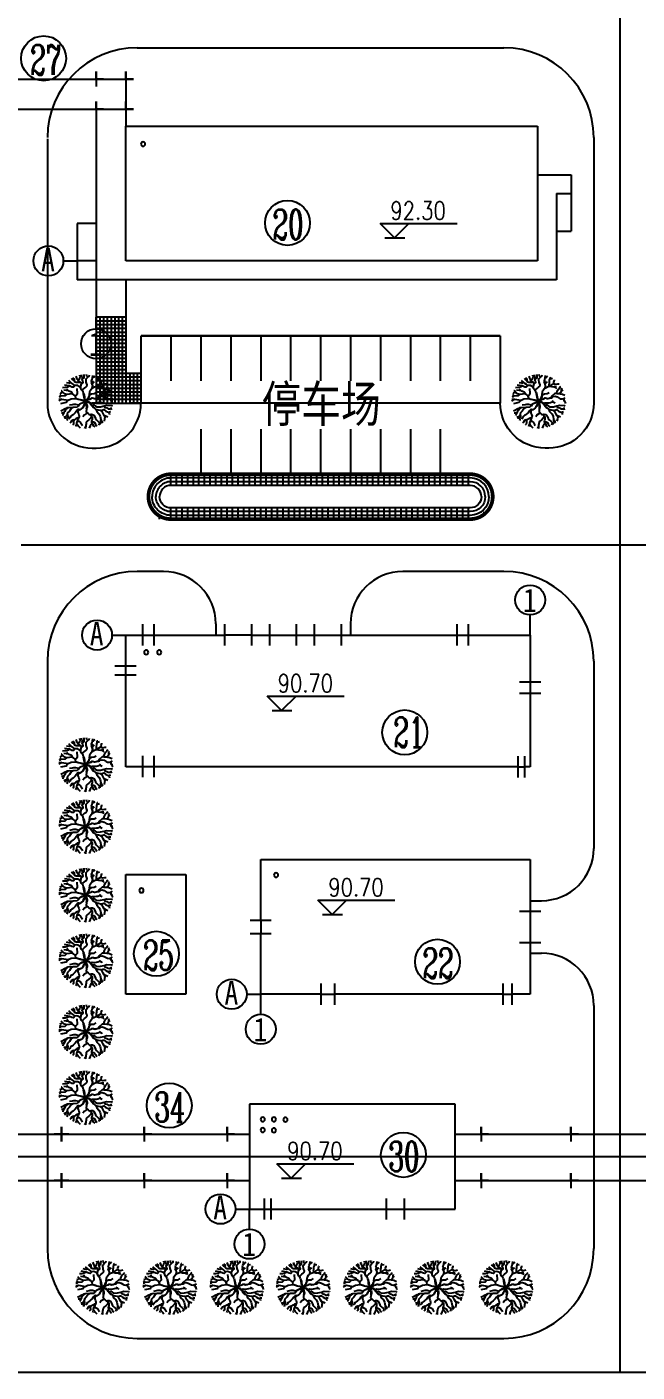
# Model space of a CAD drawing. Extents: x 532522 to 2902776, y -101917278 to 111238625.
# Drawn here: x 2902016.6 to 2902098.2, y 2549020.8 to 2549200.6 of the extents above; entities that cross this region are included whole.
import ezdxf
from ezdxf.enums import TextEntityAlignment as Align

# ---------------------------------------------------------------- set-up
doc = ezdxf.new("R2010")
doc.units = 0
doc.header["$LTSCALE"] = 1000
doc.header["$MEASUREMENT"] = 0
doc.header["$PDMODE"] = 33
doc.header["$PDSIZE"] = 0.125
doc.linetypes.add('DASHDOT', pattern=[1, 0.5, -0.25, 0, -0.25])
doc.layers.get('DEFPOINTS').update_dxf_attribs({"linetype": 'CONTINUOUS'})
for name, color, linetype in [('1', 7, 'CONTINUOUS'), ('34', 7, 'CONTINUOUS'), ('NEW字', 2, 'CONTINUOUS'), ('NEW编号', 2, 'CONTINUOUS'), ('道路', 5, 'CONTINUOUS')]:
    doc.layers.add(name, color=color, linetype=linetype)
doc.styles.add('_COMPLEX', font='COMPLEX.shx', dxfattribs={"width": 0.6})
doc.styles.add('_DXT', font='', dxfattribs={"width": 0.75})
doc.styles.add('BIGFONT', font='', dxfattribs={"width": 0.75})
doc.styles.add('DIM_FONT', font='SIMPLEX.shx', dxfattribs={"width": 0.8})
doc.styles.get('_DXT').set_extended_font_data('SimSun')
doc.styles.get('BIGFONT').set_extended_font_data('SimSun')

# ---------------------------------------------------------------- blocks, each defined once
blk = doc.blocks.new('VEGTRE')
at = {"layer": '34', "color": 95, "linetype": 'Continuous'}
for p, q in [((-8.528, 0.012), (-9.251, 0.386)), ((0.118, -8.826), (0.14, -9.251)), ((3.566, -7.88), (3.93, -8.367))]:
    blk.add_line(p, q, dxfattribs=at)
for points in [[(0.749, 8.303), (0.417, 8.867), (0.067, 9.236)], [(-5.516, 2.354), (-5.718, 2.925), (-6.014, 3.369), (-6.482, 4.138), (-6.364, 4.405), (-6.573, 4.79), (-7.162, 5.174), (-7.426, 5.518)], [(-4.4, 6.349), (-5.149, 6.149), (-5.738, 6.297), (-6.573, 6.509)], [(-2.28, 1.166), (-2.28, 1.166), (-2.588, 1.561), (-2.851, 2.005), (-2.762, 2.39), (-2.79, 2.715), (-3.321, 3.217), (-3.913, 3.602), (-4.236, 3.99), (-4.562, 4.344), (-4.855, 4.817), (-5.062, 5.113), (-5.651, 5.497), (-6.065, 5.795)], [(-2.046, 4.279), (-2.4, 4.964), (-3.287, 5.585), (-3.964, 6.236), (-4.882, 6.473), (-5.323, 6.918), (-5.978, 7.056)], [(-5.323, 6.918), (-5.362, 7.246), (-5.46, 7.463)], [(-2.195, 6.115), (-2.574, 6.648), (-3.106, 7.036), (-3.4, 7.185), (-3.962, 7.479), (-4.61, 7.805), (-4.773, 7.915)], [(-3.752, 7.369), (-3.99, 8.041), (-3.988, 8.338)], [(-2.021, 2.95), (-2.046, 4.279), (-2.195, 6.115), (-2.229, 6.518), (-2.46, 6.863), (-3.385, 8.6)], [(-1.333, 2.385), (-1.014, 3.395), (-1.014, 4.191), (-1.128, 4.636), (-1.306, 5.585)], [(0.397, 6.077), (-0.091, 6.602), (-0.424, 6.73), (-0.829, 8.612)], [(0.754, 9.176), (0.786, 8.248), (0.421, 5.99), (0.879, 5.048), (1.021, 3.397), (1.745, 3.549), (2.297, 4.056), (2.627, 4.528), (2.402, 6.574), (1.892, 7.12), (1.776, 8.509), (1.535, 8.749), (1.489, 9.113)], [(1.776, 8.509), (2.094, 8.662), (2.303, 8.938)], [(2.4, 6.569), (2.605, 7.267), (2.93, 7.679), (3.581, 8.303), (3.658, 8.472)], [(2.626, 4.535), (3.13, 4.899), (3.487, 5.697), (3.694, 6.082), (4.2, 6.525)], [(3.186, 7.925), (2.785, 8.597), (2.653, 8.841)], [(3.694, 6.082), (3.694, 6.585), (3.817, 7.533)], [(4.535, 1.708), (5.166, 2.212), (5.405, 2.749), (5.458, 3.195), (5.405, 3.713), (4.846, 4.231), (4.892, 4.745), (5.303, 5.581), (5.602, 7.304)], [(5.303, 5.581), (5.202, 5.697), (4.995, 6.082), (4.79, 6.494), (4.73, 7.087), (4.699, 7.94)], [(5.405, 3.715), (5.79, 4.156), (6.145, 4.662), (6.412, 4.985), (7.164, 5.812)], [(6.391, 4.959), (6.236, 5.518), (6.236, 5.725), (6.395, 6.648)], [(6.436, 1.643), (6.438, 3.318), (6.576, 3.653), (7.149, 4.036), (7.438, 4.497), (7.838, 4.863)], [(-5.072, -1.937), (-5.316, -1.81), (-5.788, -1.573), (-6.291, -1.097), (-6.762, -0.477), (-7.144, -0.179), (-7.677, -0.092), (-8.21, -0.003), (-9.26, 0.048)], [(-2.826, 2.118), (-3.087, 2.39), (-3.441, 2.687), (-3.737, 2.687), (-4.003, 2.656), (-4.241, 2.538), (-4.446, 2.391), (-5.01, 2.243), (-5.306, 2.273), (-5.778, 2.451), (-6.162, 2.631), (-6.487, 2.807), (-6.99, 3.043), (-7.521, 3.161), (-7.788, 2.985), (-8.085, 2.779), (-8.47, 2.513), (-9.051, 1.949)], [(-7.644, 3.079), (-7.906, 3.251), (-8.291, 3.34), (-8.579, 3.473)], [(-6.774, 2.944), (-6.814, 2.364), (-7.2, 1.771), (-7.88, 1.359), (-8.262, 1.156)], [(-6.48, 4.13), (-6.809, 4.197), (-7.373, 4.169), (-7.785, 4.256), (-8.041, 4.579)], [(-3.964, -0.615), (-4.554, 0.443), (-5.236, 0.966)], [(-2.528, -0.28), (-2.003, -0.333), (-1.532, -0.287), (-1.009, -0.157), (-0.532, 0.043), (-0.487, 0.128), (-0.547, 0.195), (-1.308, 0.535), (-1.732, 0.759), (-2.28, 1.166)], [(-1.836, 0.836), (-1.532, 0.733), (-1.116, 0.535), (-0.728, 0.366), (-0.39, 0.222), (-0.308, 0.227), (-0.28, 0.318), (-0.409, 0.672), (-0.636, 1.292), (-0.851, 1.797), (-0.99, 2.038), (-1.383, 2.386), (-2.021, 2.95)], [(-1.496, 2.487), (-1.121, 2.253), (-0.85, 2.084), (-0.631, 1.636), (-0.436, 1.202), (-0.25, 0.662), (-0.137, 0.338), (-0.082, 0.263), (0.005, 0.289), (0.087, 0.499), (0.217, 0.862), (0.39, 1.333), (0.535, 1.913), (0.667, 2.463), (0.776, 2.867), (0.944, 3.145)], [(1.021, 3.397), (0.781, 2.621), (0.631, 1.971), (0.446, 1.246), (0.217, 0.503), (0.181, 0.39), (0.227, 0.262), (0.33, 0.248), (0.841, 0.426), (1.405, 0.538), (2.063, 0.638), (2.492, 0.733), (2.858, 0.774)], [(3.063, 0.843), (2.672, 0.708), (2.15, 0.579), (1.579, 0.487), (1.012, 0.402), (0.627, 0.217), (0.272, 0.046), (0.227, -0.01), (0.325, -0.138), (0.631, -0.385), (1.205, -0.844), (1.463, -1.024), (1.971, -1.188)], [(1.682, 3.535), (2.169, 3.304), (2.692, 2.851), (4.438, 2.986)], [(3.063, 0.843), (3.328, 0.935), (3.95, 1.438), (4.453, 1.703), (5.191, 1.733), (5.991, 1.467), (6.227, 1.436), (6.494, 1.703), (6.82, 2.174), (7.145, 2.617), (7.503, 2.795), (8.005, 3.031), (8.622, 3.282)], [(3.581, 1.14), (4.067, 0.995), (4.569, 0.431), (4.892, -0.014), (5.277, -0.369), (5.689, -0.487), (6.222, -0.251), (6.549, -0.162), (7.318, -0.075), (7.703, -0.106), (8.205, -0.578), (8.704, -1.142), (9.144, -1.244)], [(6.128, 1.448), (6.462, 0.903), (6.966, 1.051), (7.379, 1.315), (7.677, 1.108), (8.027, 0.545), (9.212, 0.508)], [(7.15, 4.038), (7.415, 3.92), (7.622, 3.862), (8.115, 4.385)], [(7.313, 2.699), (7.617, 2.232), (7.971, 1.997), (8.477, 1.877), (9.005, 2.002)], [(7.607, 1.156), (7.822, 1.138), (8.238, 1.197), (9.109, 1.462)], [(-7.533, -2.133), (-7.918, -1.867), (-8.39, -1.542), (-9.183, -1.21)], [(-3.385, -0.159), (-3.45, -0.154), (-3.774, -0.39), (-4.101, -0.774), (-4.337, -1.041), (-4.516, -1.246), (-4.752, -1.574), (-4.959, -1.839), (-5.168, -2.015), (-5.405, -2.164), (-5.937, -2.133), (-6.203, -2.133), (-6.619, -2.015), (-6.913, -1.957), (-7.178, -1.985), (-7.475, -2.075), (-7.713, -2.311), (-7.978, -2.46), (-8.333, -2.696), (-8.744, -3.056)], [(-6.979, -1.964), (-6.973, -2.342), (-7.031, -2.636), (-7.27, -3.021), (-7.773, -3.287), (-8.159, -3.523), (-8.431, -3.836)], [(-7.467, -4.788), (-7.696, -4.588), (-8.154, -4.393)], [(-4.544, -1.287), (-4.398, -1.839), (-4.429, -2.313), (-4.667, -2.757), (-5.318, -3.111), (-5.88, -3.318), (-6.326, -3.644), (-6.8, -4.147), (-7.126, -4.528), (-7.364, -4.768), (-7.882, -4.867)], [(-5.373, -7.544), (-4.773, -6.301), (-4.157, -5.926), (-3.485, -5.583), (-3.097, -5.157), (-2.957, -4.362), (-2.723, -3.472), (-3.477, -3.759), (-4.239, -4.508), (-5.019, -4.947), (-6.152, -5.144), (-6.579, -5.092), (-7.516, -5.415)], [(-2.462, -3.179), (-2.137, -2.583), (-1.759, -2.28), (-1.347, -1.979), (-0.903, -1.67), (-0.496, -1.229), (-0.344, -0.944), (-0.215, -0.239), (-0.255, -0.128), (-0.359, -0.106), (-0.985, -0.282), (-1.626, -0.421), (-1.896, -0.446), (-2.446, -0.297), (-2.923, -0.203), (-3.385, -0.159)], [(1.2, -4.123), (0.961, -3.593), (0.913, -3.108), (0.897, -2.942), (0.997, -2.662), (1.092, -2.21), (0.831, -1.764), (0.703, -1.215), (0.494, -0.85), (0.212, -0.451), (0.109, -0.39), (0.005, -0.414), (-0.07, -0.533), (-0.188, -1.003), (-0.224, -1.147), (-0.641, -1.614), (-0.865, -1.855), (-1.516, -2.27), (-2.173, -2.856), (-2.723, -3.472)], [(-1.516, -2.27), (-1.195, -2.785), (-1.891, -3.706), (-1.81, -5.097), (-1.538, -6.27), (-1.277, -7.256), (-1.383, -8.903), (-1.521, -9.106)], [(-0.641, -1.614), (-0.465, -2.169), (-0.497, -3.026), (-0.439, -3.619), (-0.352, -4.121), (-0.147, -4.685), (-0.354, -5.393), (-0.503, -5.629)], [(2.289, -1.251), (1.369, -1.07), (0.949, -0.757), (0.272, -0.338), (0.525, -0.728), (0.745, -1.07), (0.821, -1.393), (0.979, -1.87), (1.191, -2.229), (0.985, -3.046), (1.251, -4.369)], [(1.251, -4.369), (1.333, -4.685), (1.627, -4.952), (1.744, -5.662), (1.535, -6.342), (1.12, -6.993), (0.913, -7.436), (0.851, -8.029), (1.145, -8.826), (1.335, -9.154)], [(1.263, -4.424), (1.868, -4.687), (2.81, -5.721), (2.749, -6.195), (2.682, -7.19), (2.651, -7.523), (2.497, -8.152), (2.115, -9.003)], [(2.289, -1.251), (3.273, -1.369), (3.718, -1.47), (4.297, -1.908), (4.509, -2.215), (4.892, -2.778), (5.333, -3.788), (6.144, -5.178), (5.853, -5.723), (5.997, -6.562), (6.022, -7.009)], [(2.289, -1.251), (2.622, -1.988), (2.668, -2.896), (3.077, -3.598)], [(4.509, -2.215), (5.359, -2.379), (5.863, -2.203), (6.366, -1.908), (7.164, -2.383)], [(5.241, -3.574), (5.089, -4.362), (5, -4.954), (5.115, -5.487), (5.232, -6.168)], [(5.333, -3.788), (5.653, -3.624), (6.273, -3.682), (6.894, -3.744), (7.456, -3.773), (7.75, -4.07), (7.93, -4.732)], [(5.964, -2.144), (6.308, -2.441), (6.776, -3.034)], [(6.708, -2.111), (7.077, -1.968), (7.61, -2.147), (8.109, -2.292), (8.918, -2.378)], [(7.605, -3.921), (7.841, -3.892), (8.226, -4.07), (8.258, -4.132)], [(8.046, -2.275), (8.258, -2.65), (8.658, -3.2)], [(8.268, -0.651), (8.617, -0.311), (9.226, -0.229)], [(-6.154, -5.144), (-6.419, -5.388), (-6.862, -5.537), (-7.209, -5.815)], [(-4.773, -6.301), (-5.475, -6.544), (-6.005, -6.426), (-6.809, -6.28)], [(-3.675, -7.646), (-4, -8.051), (-4.462, -8.113)], [(-3.097, -5.157), (-2.87, -5.896), (-2.783, -6.162), (-3.316, -6.841), (-3.614, -7.403), (-3.703, -7.757), (-3.526, -8.173), (-3.497, -8.573)], [(-2.456, -8.492), (-2.67, -8.706), (-2.846, -8.81)], [(-1.538, -6.27), (-2.044, -6.574), (-2.251, -7.198), (-2.549, -7.67), (-2.579, -8.113), (-2.521, -8.379), (-2.316, -8.733), (-2.277, -8.973)], [(1.041, -8.544), (0.436, -8.59), (0.079, -8.856), (-0.393, -9.062), (-0.711, -9.226)], [(-0.179, -4.798), (-0.06, -4.862), (0.297, -5.039)], [(2.682, -7.164), (3.128, -7.675), (3.544, -7.882), (4.135, -7.851), (4.62, -8.005)], [(2.749, -6.195), (3.569, -6.393), (4.232, -6.769), (4.728, -7.321), (4.964, -7.379), (5.123, -7.651)], [(5.062, -5.236), (4.879, -5.692), (4.463, -6.137)], [(6.144, -5.179), (6.595, -5.251), (7.246, -5.46), (7.42, -5.497)]]:
    blk.add_lwpolyline(points, dxfattribs=at)

msp = doc.modelspace()

# ---------------------------------------------------------------- linework, layer by layer
at = {"layer": '1', "color": 255, "linetype": 'Continuous'}
for p, q in [((2901998.87, 2549193.63), (2902029.87, 2549193.63)), ((2902029.87, 2549193.63), (2902029.87, 2549187.33)), ((2901998.87, 2549189.63), (2902029.87, 2549189.63)), ((2902025.87, 2549189.63), (2902025.87, 2549161.83)), ((2902029.87, 2549187.33), (2902084.87, 2549187.33)), ((2902029.87, 2549169.33), (2902029.87, 2549187.33)), ((2902084.87, 2549187.33), (2902084.87, 2549169.33)), ((2902084.87, 2549183.33), (2902084.87, 2549178.33)), ((2902084.87, 2549180.83), (2902089.37, 2549180.83)), ((2902089.37, 2549180.83), (2902089.37, 2549173.33)), ((2902087.37, 2549178.33), (2902089.37, 2549178.33)), ((2902087.37, 2549178.33), (2902087.37, 2549166.83)), ((2902025.87, 2549174.33), (2902023.37, 2549174.33)), ((2902023.37, 2549174.33), (2902023.37, 2549166.83)), ((2902087.37, 2549173.33), (2902089.37, 2549173.33)), ((2902021.5, 2549169.33), (2902023.37, 2549169.33)), ((2902025.87, 2549169.33), (2902023.37, 2549169.33)), ((2902084.87, 2549169.33), (2902029.87, 2549169.33)), ((2902084.87, 2549169.33), (2902029.87, 2549169.33)), ((2902087.37, 2549166.83), (2902023.37, 2549166.83)), ((2902029.87, 2549166.83), (2902029.87, 2549161.83)), ((2902025.87, 2549160.27), (2902025.87, 2549161.83)), ((2902025.87, 2549161.83), (2902025.87, 2549150.33)), ((2902029.87, 2549161.83), (2902025.87, 2549161.83)), ((2902025.87, 2549161.33), (2902029.87, 2549161.33)), ((2902026.37, 2549161.83), (2902026.37, 2549150.33)), ((2902026.87, 2549161.83), (2902026.87, 2549150.33)), ((2902027.37, 2549161.83), (2902027.37, 2549150.33)), ((2902027.87, 2549161.83), (2902027.87, 2549150.33)), ((2902028.37, 2549161.83), (2902028.37, 2549156.83)), ((2902028.37, 2549161.83), (2902028.37, 2549150.33)), ((2902028.87, 2549161.83), (2902028.87, 2549150.33)), ((2902029.37, 2549161.83), (2902029.37, 2549150.33)), ((2902029.87, 2549161.83), (2902029.87, 2549150.33)), ((2902025.87, 2549160.83), (2902029.87, 2549160.83)), ((2902025.87, 2549160.33), (2902029.87, 2549160.33)), ((2902025.87, 2549159.83), (2902029.87, 2549159.83)), ((2902025.87, 2549159.33), (2902029.87, 2549159.33)), ((2902025.87, 2549158.83), (2902029.87, 2549158.83)), ((2902025.87, 2549158.33), (2902029.87, 2549158.33)), ((2902025.87, 2549157.83), (2902029.87, 2549157.83)), ((2902025.87, 2549157.33), (2902029.87, 2549157.33)), ((2902025.87, 2549156.83), (2902029.87, 2549156.83)), ((2902025.87, 2549156.33), (2902029.87, 2549156.33)), ((2902025.87, 2549155.83), (2902029.87, 2549155.83)), ((2902025.87, 2549155.33), (2902029.87, 2549155.33)), ((2902025.87, 2549154.83), (2902029.87, 2549154.83)), ((2902025.87, 2549154.33), (2902031.87, 2549154.33)), ((2902030.37, 2549154.33), (2902030.37, 2549150.33)), ((2902030.87, 2549154.33), (2902030.87, 2549150.33)), ((2902031.37, 2549154.33), (2902031.37, 2549150.33)), ((2902025.87, 2549153.83), (2902031.87, 2549153.83)), ((2902025.87, 2549153.34), (2902031.87, 2549153.34)), ((2902025.87, 2549152.84), (2902031.87, 2549152.84)), ((2902025.87, 2549152.34), (2902031.87, 2549152.34)), ((2902025.87, 2549151.84), (2902031.87, 2549151.84)), ((2902025.87, 2549151.34), (2902031.87, 2549151.34)), ((2902025.87, 2549150.84), (2902031.87, 2549150.84)), ((2902025.87, 2549150.33), (2902031.87, 2549150.33)), ((2902031.87, 2549150.33), (2902030.37, 2549150.33)), ((2902035.87, 2549139.33), (2902035.87, 2549140.83)), ((2902036.62, 2549139.33), (2902036.62, 2549140.83)), ((2902037.37, 2549139.33), (2902037.37, 2549140.83)), ((2902038.12, 2549139.33), (2902038.12, 2549140.83)), ((2902038.87, 2549139.33), (2902038.87, 2549140.83)), ((2902039.62, 2549139.33), (2902039.62, 2549140.83)), ((2902040.37, 2549139.33), (2902040.37, 2549140.83)), ((2902041.12, 2549139.33), (2902041.12, 2549140.83)), ((2902041.87, 2549139.33), (2902041.87, 2549140.83)), ((2902042.62, 2549139.33), (2902042.62, 2549140.83)), ((2902043.37, 2549139.33), (2902043.37, 2549140.83)), ((2902044.12, 2549139.33), (2902044.12, 2549140.83)), ((2902044.87, 2549139.33), (2902044.87, 2549140.83)), ((2902045.62, 2549139.33), (2902045.62, 2549140.83)), ((2902046.37, 2549139.33), (2902046.37, 2549140.83)), ((2902047.12, 2549139.33), (2902047.12, 2549140.83)), ((2902047.87, 2549139.33), (2902047.87, 2549140.83)), ((2902048.62, 2549139.33), (2902048.62, 2549140.83)), ((2902049.37, 2549139.33), (2902049.37, 2549140.83)), ((2902050.12, 2549139.33), (2902050.12, 2549140.83)), ((2902050.87, 2549139.33), (2902050.87, 2549140.83)), ((2902051.62, 2549139.33), (2902051.62, 2549140.83)), ((2902052.37, 2549139.33), (2902052.37, 2549140.83)), ((2902053.12, 2549139.33), (2902053.12, 2549140.83)), ((2902053.87, 2549139.33), (2902053.87, 2549140.83)), ((2902054.62, 2549139.33), (2902054.62, 2549140.83)), ((2902055.37, 2549139.33), (2902055.37, 2549140.83)), ((2902056.12, 2549139.33), (2902056.12, 2549140.83)), ((2902056.87, 2549139.33), (2902056.87, 2549140.83)), ((2902057.62, 2549139.33), (2902057.62, 2549140.83)), ((2902058.37, 2549139.33), (2902058.37, 2549140.83)), ((2902059.12, 2549139.33), (2902059.12, 2549140.83)), ((2902059.87, 2549139.33), (2902059.87, 2549140.83)), ((2902060.62, 2549139.33), (2902060.62, 2549140.83)), ((2902061.37, 2549139.33), (2902061.37, 2549140.83)), ((2902062.12, 2549139.33), (2902062.12, 2549140.83)), ((2902062.87, 2549139.33), (2902062.87, 2549140.83)), ((2902063.62, 2549139.33), (2902063.62, 2549140.83)), ((2902064.37, 2549139.33), (2902064.37, 2549140.83)), ((2902065.12, 2549139.33), (2902065.12, 2549140.83)), ((2902065.87, 2549139.33), (2902065.87, 2549140.83)), ((2902066.62, 2549139.33), (2902066.62, 2549140.83)), ((2902067.37, 2549139.33), (2902067.37, 2549140.83)), ((2902068.12, 2549139.33), (2902068.12, 2549140.83)), ((2902068.87, 2549139.33), (2902068.87, 2549140.83)), ((2902069.62, 2549139.33), (2902069.62, 2549140.83)), ((2902070.37, 2549139.33), (2902070.37, 2549140.83)), ((2902071.12, 2549139.33), (2902071.12, 2549140.83)), ((2902071.87, 2549139.33), (2902071.87, 2549140.83)), ((2902072.62, 2549139.33), (2902072.62, 2549140.83)), ((2902073.37, 2549139.33), (2902073.37, 2549140.83)), ((2902074.12, 2549139.33), (2902074.12, 2549140.83)), ((2902074.87, 2549139.33), (2902074.87, 2549140.83)), ((2902075.62, 2549139.33), (2902075.62, 2549140.83)), ((2902035.87, 2549134.83), (2902035.87, 2549136.33)), ((2902036.62, 2549134.83), (2902036.62, 2549136.33)), ((2902037.37, 2549134.83), (2902037.37, 2549136.33)), ((2902038.12, 2549134.83), (2902038.12, 2549136.33)), ((2902038.87, 2549134.83), (2902038.87, 2549136.33)), ((2902039.62, 2549134.83), (2902039.62, 2549136.33)), ((2902040.37, 2549134.83), (2902040.37, 2549136.33)), ((2902041.12, 2549134.83), (2902041.12, 2549136.33)), ((2902041.87, 2549134.83), (2902041.87, 2549136.33)), ((2902042.62, 2549134.83), (2902042.62, 2549136.33)), ((2902043.37, 2549134.83), (2902043.37, 2549136.33)), ((2902044.12, 2549134.83), (2902044.12, 2549136.33)), ((2902044.87, 2549134.83), (2902044.87, 2549136.33)), ((2902045.62, 2549134.83), (2902045.62, 2549136.33)), ((2902046.37, 2549134.83), (2902046.37, 2549136.33)), ((2902047.12, 2549134.83), (2902047.12, 2549136.33)), ((2902047.87, 2549134.83), (2902047.87, 2549136.33)), ((2902048.62, 2549134.83), (2902048.62, 2549136.33)), ((2902049.37, 2549134.83), (2902049.37, 2549136.33)), ((2902050.12, 2549134.83), (2902050.12, 2549136.33)), ((2902050.87, 2549134.83), (2902050.87, 2549136.33)), ((2902051.62, 2549134.83), (2902051.62, 2549136.33)), ((2902052.37, 2549134.83), (2902052.37, 2549136.33)), ((2902053.12, 2549134.83), (2902053.12, 2549136.33)), ((2902053.87, 2549134.83), (2902053.87, 2549136.33)), ((2902054.62, 2549134.83), (2902054.62, 2549136.33)), ((2902055.37, 2549134.83), (2902055.37, 2549136.33)), ((2902056.12, 2549134.83), (2902056.12, 2549136.33)), ((2902056.87, 2549134.83), (2902056.87, 2549136.33)), ((2902057.62, 2549134.83), (2902057.62, 2549136.33)), ((2902058.37, 2549134.83), (2902058.37, 2549136.33)), ((2902059.12, 2549134.83), (2902059.12, 2549136.33)), ((2902059.87, 2549134.83), (2902059.87, 2549136.33)), ((2902060.62, 2549134.83), (2902060.62, 2549136.33)), ((2902061.37, 2549134.83), (2902061.37, 2549136.33)), ((2902062.12, 2549134.83), (2902062.12, 2549136.33)), ((2902062.87, 2549134.83), (2902062.87, 2549136.33)), ((2902063.62, 2549134.83), (2902063.62, 2549136.33)), ((2902064.37, 2549134.83), (2902064.37, 2549136.33)), ((2902065.12, 2549134.83), (2902065.12, 2549136.33)), ((2902065.87, 2549134.83), (2902065.87, 2549136.33)), ((2902066.62, 2549134.83), (2902066.62, 2549136.33)), ((2902067.37, 2549134.83), (2902067.37, 2549136.33)), ((2902068.12, 2549134.83), (2902068.12, 2549136.33)), ((2902068.87, 2549134.83), (2902068.87, 2549136.33)), ((2902069.62, 2549134.83), (2902069.62, 2549136.33)), ((2902070.37, 2549134.83), (2902070.37, 2549136.33)), ((2902071.12, 2549134.83), (2902071.12, 2549136.33)), ((2902071.87, 2549134.83), (2902071.87, 2549136.33)), ((2902072.62, 2549134.83), (2902072.62, 2549136.33)), ((2902073.37, 2549134.83), (2902073.37, 2549136.33)), ((2902074.12, 2549134.83), (2902074.12, 2549136.33)), ((2902074.87, 2549134.83), (2902074.87, 2549136.33)), ((2902075.62, 2549134.83), (2902075.62, 2549136.33)), ((2902034.37, 2549134.83), (2902034.37, 2549135.22)), ((2902073.67, 2549134.83), (2902074.56, 2549134.83)), ((2902077.61, 2549135.71), (2902077.99, 2549135.71)), ((2902083.87, 2549119.33), (2902083.87, 2549122.02)), ((2902032.12, 2549117.95), (2902032.12, 2549120.79)), ((2902033.62, 2549117.95), (2902033.62, 2549120.79)), ((2902043.07, 2549117.95), (2902043.07, 2549120.79)), ((2902046.67, 2549117.95), (2902046.67, 2549120.79)), ((2902049.07, 2549117.95), (2902049.07, 2549120.79)), ((2902052.67, 2549117.95), (2902052.67, 2549120.79)), ((2902055.07, 2549117.95), (2902055.07, 2549120.79)), ((2902058.67, 2549117.95), (2902058.67, 2549120.79)), ((2902074.12, 2549117.95), (2902074.12, 2549120.79)), ((2902075.62, 2549117.95), (2902075.62, 2549120.79)), ((2902028, 2549119.33), (2902029.87, 2549119.33)), ((2902029.87, 2549101.73), (2902029.87, 2549119.33)), ((2902029.87, 2549119.33), (2902032.12, 2549119.33)), ((2902032.12, 2549119.33), (2902033.62, 2549119.33)), ((2902033.62, 2549119.33), (2902043.07, 2549119.33)), ((2902043.07, 2549119.37), (2902046.67, 2549119.37)), ((2902046.67, 2549119.33), (2902049.07, 2549119.33)), ((2902049.07, 2549119.33), (2902058.67, 2549119.33)), ((2902052.67, 2549119.33), (2902055.07, 2549119.33)), ((2902058.67, 2549119.33), (2902074.12, 2549119.33)), ((2902074.12, 2549119.33), (2902075.62, 2549119.33)), ((2902075.62, 2549119.33), (2902083.87, 2549119.33)), ((2902083.87, 2549119.33), (2902083.87, 2549113.08)), ((2902028.39, 2549115.23), (2902031.23, 2549115.23)), ((2902028.39, 2549114.03), (2902031.23, 2549114.03)), ((2902082.45, 2549113.08), (2902085.29, 2549113.08)), ((2902083.87, 2549113.08), (2902083.87, 2549111.58)), ((2902082.45, 2549111.58), (2902085.29, 2549111.58)), ((2902083.87, 2549111.58), (2902083.87, 2549101.73)), ((2902032.12, 2549100.35), (2902032.12, 2549103.19)), ((2902033.62, 2549100.35), (2902033.62, 2549103.19)), ((2902082.27, 2549100.32), (2902082.27, 2549103.15)), ((2902083.17, 2549100.32), (2902083.17, 2549103.15)), ((2902032.12, 2549101.73), (2902029.87, 2549101.73)), ((2902032.12, 2549101.77), (2902033.62, 2549101.77)), ((2902082.27, 2549101.73), (2902033.62, 2549101.73)), ((2902082.27, 2549101.73), (2902083.17, 2549101.73)), ((2902083.87, 2549101.73), (2902083.17, 2549101.73)), ((2902047.87, 2549081.23), (2902047.87, 2549089.33)), ((2902047.87, 2549089.33), (2902083.87, 2549089.33)), ((2902083.87, 2549089.33), (2902083.87, 2549082.43)), ((2902029.87, 2549071.33), (2902029.87, 2549087.33)), ((2902029.87, 2549087.33), (2902037.87, 2549087.33)), ((2902037.87, 2549087.33), (2902037.87, 2549071.33)), ((2902082.45, 2549082.43), (2902085.29, 2549082.43)), ((2902083.87, 2549082.43), (2902083.87, 2549078.13)), ((2902046.45, 2549081.23), (2902049.29, 2549081.23)), ((2902047.87, 2549081.23), (2902047.87, 2549079.33)), ((2902046.45, 2549079.43), (2902049.29, 2549079.43)), ((2902047.87, 2549071.33), (2902047.87, 2549079.43)), ((2902082.45, 2549078.23), (2902085.29, 2549078.23)), ((2902083.87, 2549078.23), (2902083.87, 2549071.33)), ((2902037.87, 2549071.33), (2902029.87, 2549071.33)), ((2902046, 2549071.33), (2902047.87, 2549071.33)), ((2902047.87, 2549068.65), (2902047.87, 2549071.33)), ((2902055.97, 2549071.33), (2902047.87, 2549071.33)), ((2902055.97, 2549069.91), (2902055.97, 2549072.75)), ((2902055.97, 2549071.33), (2902057.77, 2549071.33)), ((2902057.77, 2549069.91), (2902057.77, 2549072.75)), ((2902080.27, 2549071.33), (2902057.77, 2549071.33)), ((2902080.27, 2549069.91), (2902080.27, 2549072.75)), ((2902080.27, 2549071.33), (2902081.47, 2549071.33)), ((2902081.47, 2549069.91), (2902081.47, 2549072.75)), ((2902083.87, 2549071.33), (2902081.47, 2549071.33)), ((2902073.87, 2549056.63), (2902046.37, 2549056.63)), ((2902046.37, 2549056.63), (2902046.37, 2549042.63)), ((2902073.87, 2549049.63), (2902073.87, 2549056.63)), ((2902004.87, 2549052.63), (2902046.37, 2549052.63)), ((2902073.87, 2549052.63), (2902160.87, 2549052.63)), ((2902073.87, 2549042.63), (2902073.87, 2549049.63)), ((2902004.87, 2549046.43), (2902046.37, 2549046.43)), ((2902073.87, 2549046.43), (2902160.87, 2549046.43)), ((2902044.5, 2549042.63), (2902046.37, 2549042.63)), ((2902046.37, 2549039.95), (2902046.37, 2549042.63)), ((2902046.37, 2549042.63), (2902048.37, 2549042.63)), ((2902048.37, 2549041.22), (2902048.37, 2549044.05)), ((2902048.37, 2549042.63), (2902049.27, 2549042.63)), ((2902049.27, 2549041.22), (2902049.27, 2549044.05)), ((2902049.27, 2549042.63), (2902064.67, 2549042.63)), ((2902064.67, 2549041.22), (2902064.67, 2549044.05)), ((2902064.67, 2549042.63), (2902067.07, 2549042.63)), ((2902067.07, 2549041.22), (2902067.07, 2549044.05)), ((2902067.07, 2549042.63), (2902073.87, 2549042.63))]:
    msp.add_line(p, q, dxfattribs=at)
at = {"layer": '1', "color": 255}
for p, q in [((2902024.87, 2549193.63), (2902026.87, 2549193.63)), ((2902025.87, 2549193.63), (2902025.87, 2549194.63)), ((2902025.87, 2549194.63), (2902025.87, 2549192.63)), ((2902026.87, 2549193.63), (2902025.87, 2549193.63)), ((2902028.87, 2549193.63), (2902030.87, 2549193.63)), ((2902029.87, 2549193.63), (2902029.87, 2549194.63)), ((2902029.87, 2549194.63), (2902029.87, 2549192.63)), ((2902030.87, 2549193.63), (2902029.87, 2549193.63)), ((2902025.87, 2549189.63), (2902025.87, 2549190.63)), ((2902025.87, 2549190.63), (2902025.87, 2549188.63)), ((2902029.87, 2549189.63), (2902029.87, 2549190.63)), ((2902029.87, 2549190.63), (2902029.87, 2549188.63)), ((2902024.87, 2549189.63), (2902026.87, 2549189.63)), ((2902026.87, 2549189.63), (2902025.87, 2549189.63)), ((2902028.87, 2549189.63), (2902030.87, 2549189.63)), ((2902030.87, 2549189.63), (2902029.87, 2549189.63)), ((2902032.32, 2549052.63), (2902032.32, 2549053.63)), ((2902032.32, 2549053.63), (2902032.32, 2549051.63)), ((2902043.37, 2549052.63), (2902043.37, 2549053.63)), ((2902043.37, 2549053.63), (2902043.37, 2549051.63)), ((2902077.32, 2549052.63), (2902077.32, 2549053.63)), ((2902077.32, 2549053.63), (2902077.32, 2549051.63)), ((2902089.32, 2549052.63), (2902089.32, 2549053.63)), ((2902089.32, 2549053.63), (2902089.32, 2549051.63)), ((2902031.32, 2549052.63), (2902033.32, 2549052.63)), ((2902033.32, 2549052.63), (2902032.32, 2549052.63)), ((2902042.37, 2549052.63), (2902044.37, 2549052.63)), ((2902044.37, 2549052.63), (2902043.37, 2549052.63)), ((2902076.32, 2549052.63), (2902078.32, 2549052.63)), ((2902078.32, 2549052.63), (2902077.32, 2549052.63)), ((2902088.32, 2549052.63), (2902090.32, 2549052.63)), ((2902090.32, 2549052.63), (2902089.32, 2549052.63)), ((2902031.32, 2549046.43), (2902033.32, 2549046.43)), ((2902032.32, 2549046.43), (2902032.32, 2549047.43)), ((2902032.32, 2549047.43), (2902032.32, 2549045.43)), ((2902033.32, 2549046.43), (2902032.32, 2549046.43)), ((2902042.37, 2549046.43), (2902044.37, 2549046.43)), ((2902043.37, 2549046.43), (2902043.37, 2549047.43)), ((2902043.37, 2549047.43), (2902043.37, 2549045.43)), ((2902044.37, 2549046.43), (2902043.37, 2549046.43)), ((2902076.32, 2549046.43), (2902078.32, 2549046.43)), ((2902077.32, 2549046.43), (2902077.32, 2549047.43)), ((2902077.32, 2549047.43), (2902077.32, 2549045.43)), ((2902078.32, 2549046.43), (2902077.32, 2549046.43)), ((2902088.32, 2549046.43), (2902090.32, 2549046.43)), ((2902089.32, 2549046.43), (2902089.32, 2549047.43)), ((2902089.32, 2549047.43), (2902089.32, 2549045.43)), ((2902090.32, 2549046.43), (2902089.32, 2549046.43))]:
    msp.add_line(p, q, dxfattribs=at)
at = {"layer": '1', "color": 9, "const_width": 0.3}
for points in [[(2902020.27, 2549052.63), (2902022.27, 2549052.63), (2902021.27, 2549052.63), (2902021.27, 2549053.63), (2902021.27, 2549051.63)], [(2902020.27, 2549046.43), (2902022.27, 2549046.43), (2902021.27, 2549046.43), (2902021.27, 2549047.43), (2902021.27, 2549045.43)]]:
    msp.add_lwpolyline(points, dxfattribs=at)
at = {"layer": '1', "color": 255, "linetype": 'DASHDOT', "ltscale": 2}
msp.add_lwpolyline([(2901984.87, 2549049.63), (2902337.87, 2549049.63)], dxfattribs=at)
at = {"layer": '1', "color": 255, "linetype": 'Continuous'}
for centre in [(2902019.5, 2549169.33), (2902025.87, 2549158.27), (2902083.87, 2549124.02), (2902026, 2549119.33), (2902044, 2549071.33), (2902047.87, 2549066.65), (2902042.5, 2549042.63)]:
    msp.add_circle(centre, 2, dxfattribs=at)
at = {"layer": '1', "color": 9, "linetype": 'Continuous'}
msp.add_circle((2902046.37, 2549037.95), 2, dxfattribs=at)
at = {"layer": '1', "color": 255, "linetype": 'Continuous'}
for centre, start, end in [((2902032.16, 2549184.96), 0, 180), ((2902032.16, 2549184.96), 180, 0), ((2902032.57, 2549117.04), 0, 180), ((2902032.57, 2549117.04), 180, 0), ((2902034.31, 2549117.04), 0, 180), ((2902034.31, 2549117.04), 180, 0), ((2902049.92, 2549087.26), 0, 180), ((2902049.92, 2549087.26), 180, 0), ((2902031.94, 2549085.2), 0, 180), ((2902031.94, 2549085.2), 180, 0), ((2902048.14, 2549054.61), 0, 180), ((2902048.14, 2549054.61), 180, 0), ((2902048.14, 2549053.18), 0, 180), ((2902049.63, 2549054.61), 0, 180), ((2902049.63, 2549054.61), 180, 0), ((2902049.63, 2549053.15), 0, 180), ((2902051.17, 2549054.58), 0, 180), ((2902051.17, 2549054.58), 180, 0), ((2902048.14, 2549053.18), 180, 0), ((2902049.63, 2549053.15), 180, 0)]:
    msp.add_arc(centre, 0.291, start, end, dxfattribs=at)
at = {"layer": 'DEFPOINTS', "color": 255, "linetype": 'Continuous'}
for p in [(2902072.67, 2549134.83), (2902073.56, 2549134.83)]:
    msp.add_point(p, dxfattribs=at)
at = {"layer": 'NEW字', "color": 255}
for p, q in [((2902063.81, 2549174.34), (2902067.65, 2549174.34)), ((2902065.73, 2549172.42), (2902063.81, 2549174.34)), ((2902065.73, 2549174.34), (2902074.1, 2549174.34)), ((2902067.65, 2549174.34), (2902065.73, 2549172.42)), ((2902064.44, 2549172.42), (2902067.11, 2549172.42)), ((2902048.75, 2549111.17), (2902052.59, 2549111.17)), ((2902050.67, 2549109.25), (2902048.75, 2549111.17)), ((2902050.67, 2549111.17), (2902059.04, 2549111.17)), ((2902052.59, 2549111.17), (2902050.67, 2549109.25)), ((2902049.38, 2549109.25), (2902052.05, 2549109.25)), ((2902055.51, 2549083.9), (2902059.35, 2549083.9)), ((2902057.43, 2549081.98), (2902055.51, 2549083.9)), ((2902057.43, 2549083.9), (2902065.81, 2549083.9)), ((2902059.35, 2549083.9), (2902057.43, 2549081.98)), ((2902056.14, 2549081.98), (2902058.81, 2549081.98)), ((2902050.02, 2549048.66), (2902053.86, 2549048.66)), ((2902051.94, 2549046.74), (2902050.02, 2549048.66)), ((2902051.94, 2549048.66), (2902060.32, 2549048.66)), ((2902053.86, 2549048.66), (2902051.94, 2549046.74)), ((2902050.65, 2549046.74), (2902053.32, 2549046.74))]:
    msp.add_line(p, q, dxfattribs=at)
at = {"layer": 'NEW编号', "color": 255}
for centre in [(2902018.87, 2549196.41), (2902051.45, 2549174.41), (2902067.12, 2549106.33), (2902033.94, 2549076.74), (2902071.49, 2549075.68), (2902035.65, 2549056.46), (2902066.93, 2549049.86)]:
    msp.add_circle(centre, 3, dxfattribs=at)
at = {"layer": '道路', "color": 4, "linetype": 'DASHDOT', "ltscale": 2}
for p, q in [((2902095.87, 2549377.33), (2902095.87, 2549020.83)), ((2902165.87, 2549131.33), (2902015.87, 2549131.33)), ((2901426.8, 2549020.83), (2902165.87, 2549020.83))]:
    msp.add_line(p, q, dxfattribs=at)
at = {"layer": '道路', "color": 255}
for p, q in [((2902031.37, 2549197.83), (2902080.37, 2549197.83)), ((2902019.37, 2549185.63), (2902019.37, 2549150.33)), ((2902041.87, 2549120.83), (2902041.87, 2549119.36)), ((2902059.87, 2549120.83), (2902059.87, 2549119.36)), ((2902092.37, 2549115.83), (2902092.37, 2549090.83)), ((2902092.37, 2549069.83), (2902092.37, 2549037.33)), ((2902031.37, 2549025.33), (2902080.37, 2549025.33))]:
    msp.add_line(p, q, dxfattribs=at)
at = {"layer": '道路', "color": 4}
msp.add_line((2902092.37, 2549185.83), (2902092.37, 2549150.33), dxfattribs=at)
at = {"layer": '道路', "color": 255, "linetype": 'Continuous', "ltscale": 50}
for p, q in [((2902034.87, 2549127.83), (2902031.37, 2549127.83)), ((2902080.37, 2549127.83), (2902066.87, 2549127.83))]:
    msp.add_line(p, q, dxfattribs=at)
at = {"layer": '道路', "color": 9}
msp.add_line((2902019.37, 2549115.83), (2902019.37, 2549037.33), dxfattribs=at)
at = {"layer": '道路', "color": 255, "linetype": 'Continuous'}
for p, q in [((2902083.87, 2549083.83), (2902085.37, 2549083.83)), ((2902083.87, 2549076.83), (2902085.37, 2549076.83))]:
    msp.add_line(p, q, dxfattribs=at)
at = {"layer": '道路', "color": 255, "linetype": 'Continuous', "ltscale": 50, "const_width": 0.3, "flags": 128}
msp.add_lwpolyline([(2902079.87, 2549159.33), (2902031.87, 2549159.33)], dxfattribs=at)
at = {"layer": '道路', "color": 255, "linetype": 'Continuous', "ltscale": 50, "flags": 128}
for points in [[(2902031.87, 2549159.33), (2902031.87, 2549150.33)], [(2902035.87, 2549159.33), (2902035.87, 2549153.33)], [(2902039.87, 2549159.33), (2902039.87, 2549153.33)], [(2902043.87, 2549159.33), (2902043.87, 2549153.33)], [(2902047.87, 2549159.33), (2902047.87, 2549153.33)], [(2902047.87, 2549159.33), (2902047.87, 2549153.33)], [(2902051.87, 2549159.33), (2902051.87, 2549153.33)], [(2902055.87, 2549159.33), (2902055.87, 2549153.33)], [(2902059.87, 2549159.33), (2902059.87, 2549153.33)], [(2902063.87, 2549159.33), (2902063.87, 2549153.33)], [(2902067.87, 2549159.33), (2902067.87, 2549153.33)], [(2902071.87, 2549159.33), (2902071.87, 2549153.33)], [(2902075.87, 2549159.33), (2902075.87, 2549153.33)], [(2902079.87, 2549159.33), (2902079.87, 2549150.33)], [(2902079.87, 2549150.33), (2902031.87, 2549150.33)], [(2902039.87, 2549146.83), (2902039.87, 2549140.83)], [(2902043.87, 2549146.83), (2902043.87, 2549140.83)], [(2902047.87, 2549146.83), (2902047.87, 2549140.83)], [(2902047.87, 2549146.83), (2902047.87, 2549140.83)], [(2902051.87, 2549146.83), (2902051.87, 2549140.83)], [(2902055.87, 2549146.83), (2902055.87, 2549140.83)], [(2902059.87, 2549146.83), (2902059.87, 2549140.83)], [(2902063.87, 2549146.83), (2902063.87, 2549140.83)], [(2902067.87, 2549146.83), (2902067.87, 2549140.83)], [(2902071.87, 2549146.83), (2902071.87, 2549140.83)]]:
    msp.add_lwpolyline(points, dxfattribs=at)
at = {"layer": '道路', "color": 255, "flags": 128}
for points in [[(2902019.37, 2549150.33, 0.414214), (2902025.37, 2549144.33), (2902025.87, 2549144.33, 0.414214), (2902031.87, 2549150.33, 0.414214)], [(2902092.37, 2549150.33, -0.414214), (2902086.37, 2549144.33), (2902085.87, 2549144.33, -0.414214), (2902079.87, 2549150.33, -0.414214)]]:
    msp.add_lwpolyline(points, format="xyb", dxfattribs=at)
at = {"layer": '道路', "color": 255, "linetype": 'Continuous', "ltscale": 50, "const_width": 0.5, "flags": 128}
for points in [[(2902078.87, 2549137.83, 0.414212), (2902075.87, 2549140.83), (2902035.87, 2549140.83, 0.414214), (2902032.87, 2549137.83)], [(2902078.87, 2549137.83, -0.41421), (2902075.87, 2549134.83), (2902035.87, 2549134.83, -0.414214), (2902032.87, 2549137.83)]]:
    msp.add_lwpolyline(points, format="xyb", dxfattribs=at)
at = {"layer": '道路', "color": 255, "linetype": 'Continuous', "ltscale": 50, "flags": 128}
for points in [[(2902078.37, 2549137.83, 0.414212), (2902075.87, 2549140.33), (2902035.87, 2549140.33, 0.414214), (2902033.37, 2549137.83, 0.414214)], [(2902077.87, 2549137.83, 0.414212), (2902075.87, 2549139.83), (2902035.87, 2549139.83, 0.414214), (2902033.87, 2549137.83, 0.414214)], [(2902078.37, 2549137.83, -0.41421), (2902075.87, 2549135.33), (2902035.87, 2549135.33, -0.414214), (2902033.37, 2549137.83, -0.414214)], [(2902077.87, 2549137.83, -0.41421), (2902075.87, 2549135.83), (2902035.87, 2549135.83, -0.414214), (2902033.87, 2549137.83, -0.414214)], [(2902077.37, 2549137.83, 0.414212), (2902075.87, 2549139.33), (2902035.87, 2549139.33, 0.414214), (2902034.37, 2549137.83, 0.414214)], [(2902077.37, 2549137.83, -0.41421), (2902075.87, 2549136.33), (2902035.87, 2549136.33, -0.414214), (2902034.37, 2549137.83, -0.414214)]]:
    msp.add_lwpolyline(points, format="xyb", dxfattribs=at)
at = {"layer": '道路', "color": 255}
for centre, start, end in [((2902031.37, 2549185.83), 90, 180), ((2902080.37, 2549185.83), 360, 90), ((2902080.37, 2549037.33), 270, 360)]:
    msp.add_arc(centre, 12, start, end, dxfattribs=at)
at = {"layer": '道路', "color": 255, "linetype": 'Continuous'}
for centre, radius, start, end in [((2902031.37, 2549115.83), 12, 90, 180), ((2902080.37, 2549115.83), 12, 360, 90), ((2902085.37, 2549090.83), 7, 270, 360), ((2902085.37, 2549069.83), 7, 360, 90)]:
    msp.add_arc(centre, radius, start, end, dxfattribs=at)
at = {"layer": '道路', "color": 255, "linetype": 'Continuous', "ltscale": 50}
for centre, start, end in [((2902034.87, 2549120.83), 360, 90), ((2902066.87, 2549120.83), 90, 180)]:
    msp.add_arc(centre, 7, start, end, dxfattribs=at)
at = {"layer": '道路', "color": 9}
msp.add_arc((2902031.37, 2549037.33), 12, 180, 270, dxfattribs=at)

# ---------------------------------------------------------------- block references
at = {"layer": '34', "color": 255, "linetype": 'Continuous', "xscale": 0.3900013038538194, "yscale": 0.3900013038538194, "rotation": 90.00003464162717}
for p in [(2902024.5, 2549150.56), (2902085, 2549150.56)]:
    msp.add_blockref('VEGTRE', p, dxfattribs=at)
at = {"layer": '34', "color": 95, "linetype": 'Continuous', "xscale": 0.3900013038538194, "yscale": 0.3900013038538194, "rotation": 90.00003464162717}
for p in [(2902024.5, 2549102), (2902024.5, 2549093.73), (2902024.5, 2549084.59), (2902024.5, 2549075.79), (2902024.5, 2549066.3), (2902024.5, 2549057.5), (2902026.74, 2549032.13), (2902035.71, 2549032.13), (2902044.66, 2549032.13), (2902053.53, 2549032.13), (2902062.5, 2549032.13), (2902071.45, 2549032.13), (2902080.62, 2549032.13)]:
    msp.add_blockref('VEGTRE', p, dxfattribs=at)

# ---------------------------------------------------------------- texts
at = {"layer": '1', "color": 255, "linetype": 'Continuous', "style": 'BIGFONT', "text_generation_flag": 2, "width": 0.857143}
for p in [(2902020.37, 2549167.95), (2902026.87, 2549117.95), (2902044.87, 2549069.95), (2902043.37, 2549041.25)]:
    msp.add_text('A', height=3.15, rotation=360, dxfattribs=at).set_placement(p)
at = {"layer": '1', "color": 255, "linetype": 'Continuous', "style": 'BIGFONT', "width": 0.857143}
for p in [(2902024.91, 2549156.65), (2902082.91, 2549122.4), (2902046.91, 2549065.03), (2902045.41, 2549036.33)]:
    msp.add_text('1', height=3.15, rotation=0, dxfattribs=at).set_placement(p)
at = {"layer": 'NEW字', "color": 255, "style": 'DIM_FONT', "width": 0.8}
for s, p in [('92.30', (2902068.9, 2549176.06)), ('90.70', (2902053.84, 2549112.89)), ('90.70', (2902060.61, 2549085.62)), ('90.70', (2902055.11, 2549050.38))]:
    msp.add_text(s, height=2.4, rotation=0, dxfattribs=at).set_placement(p, align=Align.MIDDLE)
at = {"layer": 'NEW字', "color": 255, "style": '_DXT', "width": 0.8}
msp.add_text('停车场', height=4.86, dxfattribs=at).set_placement((2902048, 2549147.79))
at = {"layer": 'NEW编号', "color": 255, "style": '_COMPLEX', "width": 0.6}
for s, rotation, p in [('27', 360, (2902017.09, 2549194.21)), ('20', 0, (2902049.47, 2549172.21)), ('21', 0, (2902065.6, 2549104.34)), ('25', 360, (2902032.15, 2549074.54)), ('22', 0, (2902069.51, 2549073.48)), ('34', 0, (2902033.67, 2549054.26)), ('30', 0, (2902064.95, 2549047.66))]:
    msp.add_text(s, height=4, rotation=rotation, dxfattribs=at).set_placement(p)

doc.saveas('drawing.dxf')
